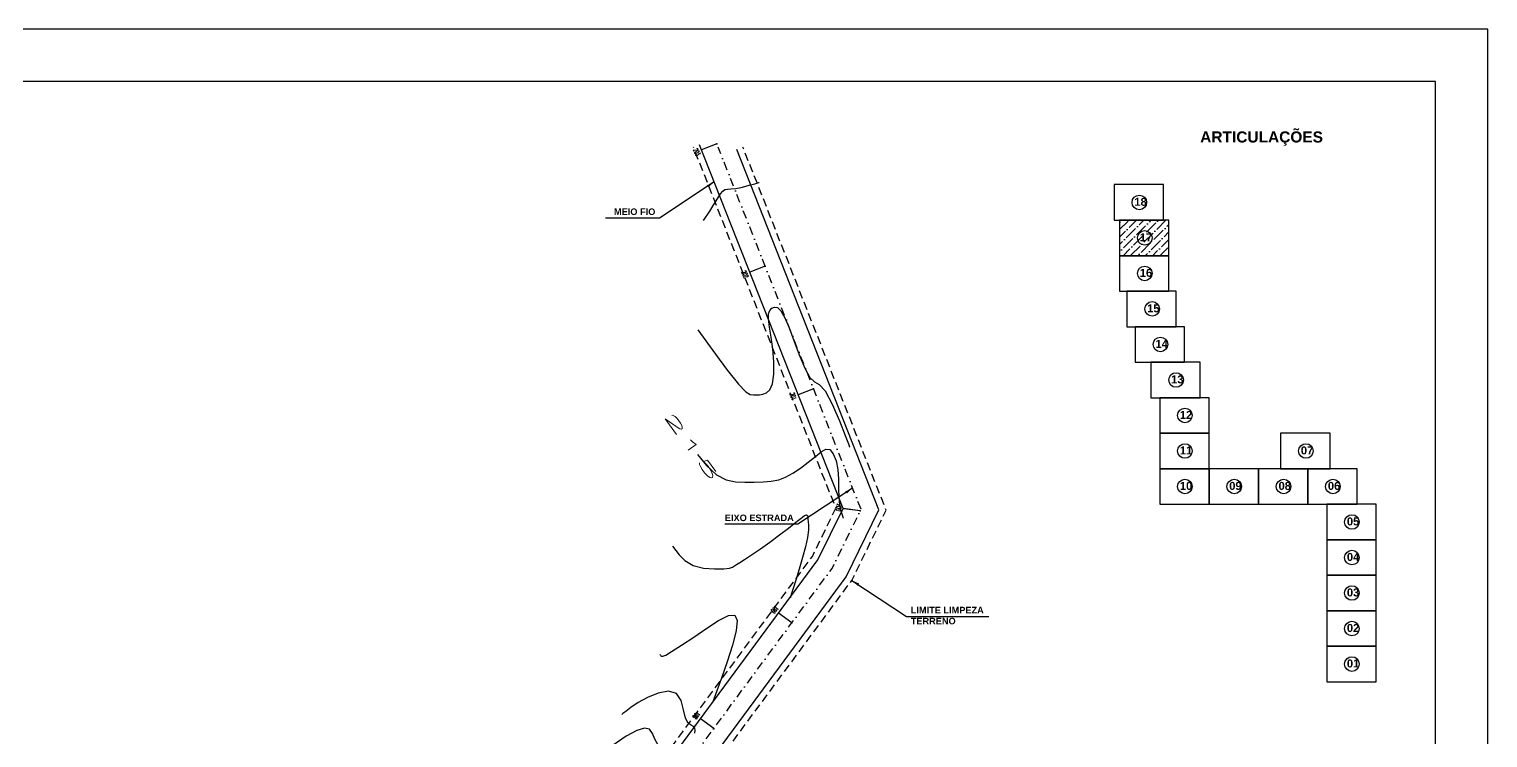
# Model space of a CAD drawing. Header units: millimetres. Extents: x 276147 to 291056, y 9594849 to 9609891.
# Drawn here: x 284516.3 to 284738, y 9598212 to 9598319.7 of the extents above; entities that cross this region are included whole.
import ezdxf
from ezdxf.enums import TextEntityAlignment as Align

# ---------------------------------------------------------------- set-up
doc = ezdxf.new("R2010")
doc.units = ezdxf.units.MM
doc.header["$LTSCALE"] = 10
for name, pattern in [('CONTINUO', [0]), ('DASHDOTX2', [50.8, 25.4, -12.7, 0, -12.7]), ('HIDDEN', [0.375, 0.25, -0.125])]:
    doc.linetypes.add(name, pattern=pattern)
for name, color, linetype in [('500-dim1', 6, 'Continuous'), ('Curvas mestras', 30, 'Continuous'), ('Curvas simples', 9, 'Continuous'), ('Curvas texto', 2, 'Continuous'), ('TG', 7, 'CONTINUO'), ('Top_malha_coord', 8, 'Continuous')]:
    doc.layers.add(name, color=color, linetype=linetype)
doc.styles.add('r80', font='romans.shx')
doc.styles.add('ROMAND', font='romand', dxfattribs={"height": 0.2})
doc.styles.add('SIMPLEX', font='simplex', dxfattribs={"height": 0.2})
doc.styles.add('T7', font='arial.ttf')
doc.dimstyles.new('cadnorma_dim1', dxfattribs={"dimscale": 0, "dimtxt": 2, "dimasz": 1.199999999999999, "dimexe": 1, "dimexo": 2.5, "dimgap": 0.6, "dimtad": 1, "dimzin": 4, "dimdsep": 46, "dimtxsty": 'r80', "dimblk": 'ARCHTICK', "dimblk1": 'ARCHTICK', "dimblk2": 'ARCHTICK', "dimcen": -1, "dimdle": 1, "dimclrd": 1, "dimclre": 1, "dimclrt": 2, "dimaunit": 1, "dimazin": 0, "dimtfac": 1, "dimtix": 1, "dimtmove": 2, "dimatfit": 0, "dimfxl": 1, "dimarcsym": 0})

# ---------------------------------------------------------------- blocks, each defined once
blk = doc.blocks.new('ASDF')
at = {"layer": 'Top_malha_coord', "color": 7}
for points in [[(288117.2770572668, 9595425.095165152), (288124.7770572668, 9595425.095165152), (288124.7770572668, 9595430.494073676), (288117.2770572668, 9595430.494073676)], [(288118.1013027223, 9595419.696256628), (288125.6013027224, 9595419.696256628), (288125.6013027224, 9595425.095165152), (288118.1013027223, 9595425.095165152)], [(288118.1013027223, 9595414.297348104), (288125.6013027224, 9595414.297348104), (288125.6013027224, 9595419.696256628), (288118.1013027223, 9595419.696256628)], [(288119.2235212072, 9595408.89843958), (288126.7235212072, 9595408.89843958), (288126.7235212072, 9595414.297348104), (288119.2235212072, 9595414.297348104)], [(288120.4897937645, 9595403.499531057), (288127.9897937645, 9595403.499531057), (288127.9897937645, 9595408.89843958), (288120.4897937645, 9595408.89843958)], [(288122.8676055573, 9595398.100622533), (288130.3676055573, 9595398.100622533), (288130.3676055573, 9595403.499531057), (288122.8676055573, 9595403.499531057)], [(288124.19609628, 9595392.701714007), (288131.69609628, 9595392.701714007), (288131.69609628, 9595398.100622533), (288124.19609628, 9595398.100622533)], [(288124.19609628, 9595387.302805483), (288131.69609628, 9595387.302805483), (288131.69609628, 9595392.701714007), (288124.19609628, 9595392.701714007)], [(288142.5888804331, 9595387.302805483), (288150.0888804331, 9595387.302805483), (288150.0888804331, 9595392.701714007), (288142.5888804331, 9595392.701714007)], [(288124.19609628, 9595381.90389696), (288131.69609628, 9595381.90389696), (288131.69609628, 9595387.302805483), (288124.19609628, 9595387.302805483)], [(288131.69609628, 9595381.90389696), (288139.19609628, 9595381.90389696), (288139.19609628, 9595387.302805483), (288131.69609628, 9595387.302805483)], [(288139.19609628, 9595381.90389696), (288146.69609628, 9595381.90389696), (288146.69609628, 9595387.302805483), (288139.19609628, 9595387.302805483)], [(288146.69609628, 9595381.90389696), (288154.19609628, 9595381.90389696), (288154.19609628, 9595387.302805483), (288146.69609628, 9595387.302805483)], [(288149.5854278603, 9595376.504988436), (288157.0854278603, 9595376.504988436), (288157.0854278603, 9595381.90389696), (288149.5854278603, 9595381.90389696)], [(288149.5854278603, 9595371.106079912), (288157.0854278603, 9595371.106079912), (288157.0854278603, 9595376.504988436), (288149.5854278603, 9595376.504988436)], [(288149.5854278603, 9595365.707171388), (288157.0854278603, 9595365.707171388), (288157.0854278603, 9595371.106079912), (288149.5854278603, 9595371.106079912)], [(288149.5854278603, 9595360.308262864), (288157.0854278603, 9595360.308262864), (288157.0854278603, 9595365.707171388), (288149.5854278603, 9595365.707171388)], [(288149.5854278603, 9595354.90935434), (288157.0854278603, 9595354.90935434), (288157.0854278603, 9595360.308262864), (288149.5854278603, 9595360.308262864)]]:
    blk.add_lwpolyline(points, close=True, dxfattribs=at)
for centre in [(288121.1075160061, 9595427.794619417), (288121.9317614617, 9595422.39571089), (288121.9317614617, 9595416.996802364), (288123.0539799466, 9595411.59789384), (288124.3202525039, 9595406.19898532), (288126.6980642967, 9595400.800076792), (288128.0265550194, 9595395.401168272), (288128.0265550194, 9595390.002259746), (288146.4193391725, 9595390.002259746), (288128.0265550194, 9595384.603351222), (288135.5265550194, 9595384.603351222), (288143.0265550194, 9595384.603351222), (288150.5265550194, 9595384.603351222), (288153.4158865996, 9595379.204442697), (288153.4158865996, 9595373.805534175), (288153.4158865996, 9595368.406625653), (288153.4158865996, 9595363.007717127), (288153.4158865996, 9595357.608808603)]:
    blk.add_circle(centre, 1.10921345708195, dxfattribs=at)
at = {"layer": 'Top_malha_coord', "color": 7, "char_height": 1.216883596980453, "attachment_point": 1, "style": 'T7'}
for s, insert in [('{\\fArial|b1|i0|c0|p34;18}', (288120.3443937709, 9595428.492702857)), ('{\\fArial|b1|i0|c0|p34;17}', (288121.1686392266, 9595423.093794333)), ('{\\fArial|b1|i0|c0|p34;16}', (288121.1686392266, 9595417.694885807)), ('{\\fArial|b1|i0|c0|p34;15}', (288122.2908577114, 9595412.295977283)), ('{\\fArial|b1|i0|c0|p34;14}', (288123.5571302687, 9595406.89706876)), ('{\\fArial|b1|i0|c0|p34;13}', (288125.9349420615, 9595401.498160236)), ('{\\fArial|b1|i0|c0|p34;12}', (288127.2634327842, 9595396.099251712)), ('{\\fArial|b1|i0|c0|p34;11}', (288127.2634327842, 9595390.700343188)), ('{\\fArial|b1|i0|c0|p34;07}', (288145.6562169372, 9595390.700343188)), ('{\\fArial|b1|i0|c0|p34;10}', (288127.2634327842, 9595385.301434664)), ('{\\fArial|b1|i0|c0|p34;09}', (288134.7634327842, 9595385.301434664)), ('{\\fArial|b1|i0|c0|p34;08}', (288142.2634327842, 9595385.301434664)), ('{\\fArial|b1|i0|c0|p34;06}', (288149.7634327842, 9595385.301434664)), ('{\\fArial|b1|i0|c0|p34;05}', (288152.6527643644, 9595379.902526142)), ('{\\fArial|b1|i0|c0|p34;04}', (288152.6527643644, 9595374.503617616)), ('{\\fArial|b1|i0|c0|p34;03}', (288152.6527643644, 9595369.104709093)), ('{\\fArial|b1|i0|c0|p34;02}', (288152.6527643644, 9595363.705800567)), ('{\\fArial|b1|i0|c0|p34;01}', (288152.6527643644, 9595358.306892043))]:
    blk.add_mtext_dynamic_manual_height_columns(s, width=9.05984542533406, gutter_width=12.5, heights=[0], dxfattribs=dict(at, insert=insert))
blk = doc.blocks.new('_ArchTick')
at = {"color": 0, "linetype": 'ByBlock', "const_width": 0.15}
blk.add_lwpolyline([(-0.5, -0.5), (0.5, 0.5)], dxfattribs=at)

msp = doc.modelspace()

# ---------------------------------------------------------------- hatches: boundary and pattern name
at = {"layer": 'Top_malha_coord'}
h = msp.add_hatch(dxfattribs=at)
h.set_pattern_fill('ANSI36', color=8, scale=0.25)
h.set_pattern_definition([(45, (-3467.569232393639, 2930.400620684028), (0.4209495056751168, 1.54348152080876), [1.984375, -0.396875, 0, -0.396875])])
h.paths.add_polyline_path([(284689.5161954666, 9598290.708883548), (284682.0161954666, 9598290.708883548), (284682.0161954666, 9598285.309975024), (284689.5161954666, 9598285.309975024)])
h.paths.add_polyline_path([(284686.955867663, 9598288.009429287, -1), (284684.7374407488, 9598288.009429287, -1)], flags=0)
h.paths.add_polyline_path([(284684.7079249942, 9598286.82117714), (284687.2072677708, 9598286.82117714), (284687.2072677708, 9598289.328820623), (284684.7079249942, 9598289.328820623)], flags=24)

# ---------------------------------------------------------------- linework, layer by layer
at = {"color": 8, "linetype": 'HIDDEN', "ltscale": 0.5, "elevation": 160.1796621240507, "flags": 128}
for points in [[(284537.4636008915, 9598101.805160047), (284537.0722574671, 9598106.361154577), (284536.3807415648, 9598117.713268897), (284556.146117333, 9598142.756006166), (284588.9337293144, 9598164.217137197), (284593.4942303004, 9598182.98568197), (284635.3092213718, 9598239.598401343), (284638.8881294524, 9598246.905486984), (284617.2392557793, 9598301.805160053)], [(284544.4893770906, 9598101.805160047), (284544.0540184702, 9598106.873576608), (284543.5301845099, 9598115.472978264), (284560.9341535176, 9598137.52381243), (284595.0824795209, 9598159.875598812), (284599.9631487091, 9598179.961781984), (284641.3166869012, 9598235.949746896), (284646.5331179625, 9598246.60017648), (284624.7638496098, 9598301.805160053)]]:
    msp.add_lwpolyline(points, dxfattribs=at)
at = {"linetype": 'Continuous'}
for p in [(284620.8058246171, 9598302.301509546, 160.1796621240507), (284620.8058246171, 9598302.301509546, 160.1796621240507), (284628.1426894474, 9598283.695854276, 160.1796621240507), (284628.1426894474, 9598283.695854276, 160.1796621240507), (284635.4795542776, 9598265.090199007, 160.1796621240507), (284635.4795542776, 9598265.090199007, 160.1796621240507), (284642.5837706393, 9598246.493834795, 160.1796621240507), (284642.5837706393, 9598246.493834795, 160.1796621240507), (284632.1991247923, 9598229.496647865, 160.1796621240507), (284632.1991247923, 9598229.496647865, 160.1796621240507), (284620.3166691163, 9598213.409160782, 160.1796621240507), (284620.3166691163, 9598213.409160782, 160.1796621240507)]:
    msp.add_point(p, dxfattribs=at)
at = {"layer": '500-dim1', "ltscale": 0.1}
for points in [[(284424.2777531612, 9598083.862921778), (284737.9961647125, 9598083.862921778), (284737.9961647125, 9598319.747398313), (284424.2777531612, 9598319.747398313)], [(284432.2199914284, 9598091.805160046), (284730.0539264454, 9598091.805160046), (284730.0539264454, 9598311.805160047), (284432.2199914284, 9598311.805160047)]]:
    msp.add_lwpolyline(points, close=True, dxfattribs=at)
at = {"layer": 'Curvas mestras', "linetype": 'CONTINUO'}
msp.add_polyline3d([(284617.8294328637, 9598255.065754863, -298.7229400550391), (284619.2069696579, 9598253.406921353, -298.6409298643962), (284620.7157885069, 9598251.998483656, -298.5644895602277), (284622.190996478, 9598251.213941228, -298.5091682878233), (284623.6222267786, 9598250.9262963, -298.4710125729002), (284625.0377443979, 9598250.88342504, -298.4411932235494), (284626.4510698099, 9598250.882201225, -298.4127826191511), (284627.8167553988, 9598250.915477986, -298.3864588614929), (284629.0746140303, 9598251.02510406, -298.3648014572941), (284630.1912866167, 9598251.25267824, -298.3498431885059), (284631.2407332665, 9598251.638799652, -298.3414297980748), (284632.3237481352, 9598252.22381748, -298.3388601833981), (284633.5038858636, 9598253.019005964, -298.3412280195885), (284634.6957490325, 9598253.919340607, -298.3468060047276), (284635.7767027153, 9598254.790724963, -298.3536616722963), (284636.6550375435, 9598255.496387087, -298.3591540958991), (284637.362743441, 9598255.888876006, -298.3578093218061), (284637.9627358953, 9598255.818067217, -298.3434450013706), (284638.4979385451, 9598255.187803004, -298.3120485235381), (284638.9312986307, 9598254.11779265, -298.2682864079511), (284639.2057735363, 9598252.781709213, -298.2189947731354), (284639.2942620169, 9598251.340546224, -298.1699932141605), (284639.2894313137, 9598249.90458018, -298.1230352030511), (284639.313897042, 9598248.57141004, -298.0788576129967), (284639.4556927494, 9598247.428801097, -298.0385692648383), (284639.6645557184, 9598246.525191888, -298.0047663872506), (284639.8556451725, 9598245.899191285, -297.9804172070258), (284639.9639602601, 9598245.565406635, -297.9673051905379), (284640.0038658187, 9598245.442433288, -297.9624744458965), (284640.0095666114, 9598245.424865097, -297.9617843208512)], dxfattribs=at)
at = {"layer": 'Curvas simples', "linetype": 'CONTINUO'}
for points in [[(284618.7768587849, 9598290.639800385, -301.8711191985898), (284619.7020041239, 9598292.097472312, -301.9003144768326), (284620.335677514, 9598293.096438676, -301.9203293792348), (284620.9298798413, 9598294.034247993, -301.9391325598376), (284621.3696722986, 9598294.715483624, -301.9526276706279), (284621.7027728236, 9598295.141635656, -301.9599056697594), (284622.0175652841, 9598295.363418572, -301.960854232861), (284622.4002613732, 9598295.440269852, -301.9556904814931), (284622.9283830777, 9598295.466515936, -301.9459492423598), (284623.677284206, 9598295.545205243, -301.9334946748827), (284624.668702827, 9598295.746674713, -301.9201952797853), (284625.7099190545, 9598296.0104173, -301.9079368878997), (284626.5546012576, 9598296.243213462, -301.8986095583209), (284627.0220731163, 9598296.374278422, -301.893520574577), (284627.1942995374, 9598296.422565404, -301.8916456834672), (284627.2189037401, 9598296.429463407, -301.8913778286337)], [(284617.906723046, 9598274.05741355, -300.3444618060862), (284620.6085202366, 9598270.320056127, -300.1677580938817), (284622.4303865861, 9598267.869563196, -300.0508868359871), (284624.082223301, 9598265.787124256, -299.9494893938795), (284625.1984335468, 9598264.62417979, -299.888974685015), (284625.8809214772, 9598264.196153227, -299.8612487631876), (284626.3484637455, 9598264.134464003, -299.8498420298242), (284626.7871179071, 9598264.13656523, -299.8411055250003), (284627.2520441809, 9598264.164063767, -299.8326738860019), (284627.7656786928, 9598264.244601185, -299.8250025223502), (284628.3297674167, 9598264.433073234, -299.8198552575455), (284628.863281704, 9598264.893386457, -299.8242296584326), (284629.2645027551, 9598265.816701593, -299.8464317064176), (284629.4555226119, 9598267.314868748, -299.891690494344), (284629.4536746766, 9598269.182490492, -299.9529274378697), (284629.3001051924, 9598271.134858776, -300.0199870242182), (284629.0468724013, 9598272.923704756, -300.0836887692244), (284628.7896894966, 9598274.446503447, -300.1387517388471), (284628.6351806589, 9598275.637165077, -300.1808699172948), (284628.664403192, 9598276.457409967, -300.2071618123123), (284628.8561398703, 9598276.9801898, -300.2204438734593), (284629.1636035808, 9598277.30626233, -300.2249570034005), (284629.5478106446, 9598277.492319753, -300.223341482892), (284630.0009900748, 9598277.418775976, -300.2118346030734), (284630.523173321, 9598276.921980347, -300.1850730857372), (284631.1149255144, 9598275.881399287, -300.1390958379166), (284631.7789495643, 9598274.348988503, -300.0755511323482), (284632.518480072, 9598272.419824792, -299.9974895978489), (284633.3260658749, 9598270.246779028, -299.9100702115362), (284634.1515087767, 9598268.213909423, -299.8268857829648), (284634.9339228133, 9598266.763066262, -299.7636374450781), (284635.6432022562, 9598266.13049894, -299.7286711526363), (284636.3723532871, 9598265.730037296, -299.7009118063402), (284637.2451613191, 9598264.769908275, -299.6519290838883), (284638.3242368297, 9598262.73077008, -299.5634479262194), (284639.4274875636, 9598260.183008904, -299.4578144863158), (284640.311650336, 9598257.969446177, -299.3675302309825), (284640.7996904961, 9598256.727040062, -299.3170212766531), (284640.9794945533, 9598256.269310547, -299.2984126878114), (284641.005180563, 9598256.203921333, -299.2957543470807)], [(284614.0516971669, 9598241.135864412, -297.341567905471), (284615.0445515865, 9598239.811426343, -297.2782374273779), (284615.9372074972, 9598238.944064448, -297.2318961605456), (284617.1929373058, 9598238.209117118, -297.182605775914), (284618.7891680414, 9598237.805301135, -297.1373311174943), (284620.4503499912, 9598237.679640533, -297.0998674924745), (284621.8376950032, 9598237.716235148, -297.0732176749411), (284622.7053068341, 9598237.81736212, -297.0591154154067), (284623.1788608664, 9598237.958005752, -297.0542182228787), (284623.4769313931, 9598238.131328627, -297.0539144744657), (284623.7999315103, 9598238.343827717, -297.0543940600732), (284624.2756635348, 9598238.655344438, -297.0550524650866), (284625.0137725931, 9598239.13905758, -297.0560867052086), (284626.0854376259, 9598239.846379153, -297.0577526776146), (284627.4079848642, 9598240.74167102, -297.0605421195764), (284628.8602733642, 9598241.767532283, -297.0650058010037), (284630.3215570023, 9598242.856680645, -297.0713627643095), (284631.6726649501, 9598243.902309263, -297.0785052557153), (284632.7948202059, 9598244.787731936, -297.0849938797442), (284633.5994973967, 9598245.418370822, -297.0895064493783), (284634.1191836658, 9598245.788083652, -297.0911895557915), (284634.4166177797, 9598245.912834533, -297.0893069333074), (284634.5558089458, 9598245.817868497, -297.0834009388605), (284634.6058531137, 9598245.5655462, -297.074128057368), (284634.637115668, 9598245.227506224, -297.0624233188832), (284634.6973848729, 9598244.843885876, -297.0486426958491), (284634.7441214893, 9598244.328806452, -297.0308259554699), (284634.7122111516, 9598243.564883992, -297.0064336367327), (284634.5491612963, 9598242.465249043, -296.9736728394896), (284634.2529915471, 9598241.065078143, -296.9337360125178), (284633.8343463207, 9598239.430057334, -296.8885619415346), (284633.3199747277, 9598237.659632597, -296.8408724080914), (284632.8010526483, 9598235.988286592, -296.7965209168873), (284632.384863645, 9598234.6842569, -296.7621437447056), (284632.1489858983, 9598233.93607257, -296.7423615026314), (284632.0521920141, 9598233.613409428, -296.7337311969282), (284632.0235532008, 9598233.506228762, -296.7307938913841), (284632.0045309726, 9598233.4403339, -296.7290164355331), (284631.9861430223, 9598233.384879394, -296.7275683662415), (284631.9718013379, 9598233.34485785, -296.7265447945362), (284631.9639325088, 9598233.323295576, -296.7259961788918), (284631.9610325217, 9598233.315352693, -296.7257941126268), (284631.9606189499, 9598233.314216992, -296.7257651989608)], [(284612.1241842278, 9598224.675090337, -295.8401209716362), (284612.2127991754, 9598224.556879653, -295.8344685220186), (284612.2924712754, 9598224.479465196, -295.8303324337144), (284612.4045495195, 9598224.413869008, -295.8259331092381), (284612.587498018, 9598224.405354317, -295.8219816611642), (284613.0191228802, 9598224.586827558, -295.8192640773163), (284613.9120654692, 9598225.113107948, -295.818585134603), (284615.396103498, 9598226.077743584, -295.820405194911), (284617.2695531149, 9598227.329210093, -295.8238074931109), (284619.2478688259, 9598228.654715957, -295.8275309390415), (284621.0670261893, 9598229.83126964, -295.8295682688154), (284622.5450899952, 9598230.595090553, -295.8249277822001), (284623.5206440971, 9598230.672203073, -295.8078718084985), (284623.8816277694, 9598229.864904972, -295.7741713294786), (284623.7133780151, 9598228.280604577, -295.7256329753113), (284623.1505862663, 9598226.102986604, -295.6655721466782), (284622.3404105964, 9598223.563279444, -295.5986119465347), (284621.4798896759, 9598221.082898144, -295.5346063971197), (284620.7785278162, 9598219.130800445, -295.4847172107225), (284620.3905797214, 9598218.043045834, -295.456860231669), (284620.2492986524, 9598217.624092823, -295.4459676330703), (284620.2326862586, 9598217.545499694, -295.443725695452), (284620.2387513295, 9598217.5327873, -295.4431873769177), (284620.2455322132, 9598217.527328825, -295.4428723923888), (284620.2510733965, 9598217.524459053, -295.4426671217338), (284620.2539346243, 9598217.52052335, -295.4424807181026), (284620.2547246529, 9598217.515897492, -295.4423132753259), (284620.2545654967, 9598217.51196686, -295.4421876677338), (284620.2543823986, 9598217.50977034, -295.4421193657586), (284620.2543155222, 9598217.50896188, -295.4420942159745), (284620.254306253, 9598217.50884596, -295.4420906034325)], [(284617.4694376471, 9598212.690433383, -294.3393608645097), (284617.4977703194, 9598213.16757, -294.35442735269), (284617.4443177005, 9598213.48058261, -294.3657574067734), (284617.2507160175, 9598213.746922504, -294.3783713423441), (284616.8759448277, 9598213.933800077, -294.3920181083636), (284616.4186275556, 9598214.252184052, -294.4116311854709), (284616.0122980969, 9598214.97398396, -294.4434402378652), (284615.7242943144, 9598216.240087487, -294.4907102833645), (284615.35715598, 9598217.667305874, -294.5448483938493), (284614.6472288302, 9598218.741427483, -294.5942969218854), (284613.4211923363, 9598219.075639952, -294.6298596279489), (284611.8670678779, 9598218.792716956, -294.6517854043891), (284610.2632135649, 9598218.142830448, -294.6626844582174), (284608.8509866579, 9598217.358077152, -294.6653174320495), (284607.7237330309, 9598216.598258967, -294.6630470672067), (284606.9377977086, 9598216.00510259, -294.6593865406144), (284606.5180417502, 9598215.679581346, -294.6571455830967), (284606.3633953433, 9598215.559652096, -294.6563199445632), (284606.3413027162, 9598215.542520348, -294.6562020347014)], [(284614.6845690437, 9598207.872021802, -293.2366311581832), (284614.740815988, 9598208.819243507, -293.2665414627668), (284614.634701777, 9598209.440641867, -293.2890340752461), (284614.2503576386, 9598209.969385952, -293.3140755829777), (284613.5078678457, 9598210.288810275, -293.3394471846664), (284612.6105950135, 9598210.559892347, -293.3663417154133), (284611.8327198343, 9598211.013017695, -293.3968048596548), (284611.36026245, 9598211.787798364, -293.431677455807), (284611.0265787807, 9598212.66074756, -293.466981238013), (284610.5768611866, 9598213.317602016, -293.4975330566782), (284609.7940645532, 9598213.496323166, -293.5191030774408), (284608.6121888498, 9598213.143764224, -293.5312745973611), (284607.0029965737, 9598212.259005107, -293.5345842939246), (284605.0148509391, 9598210.907022893, -293.5301905696074), (284603.0025120301, 9598209.416386353, -293.5217389458235), (284601.3973426534, 9598208.181564424, -293.5134967265444), (284600.512226185, 9598207.495154403, -293.5087713044745), (284600.186130277, 9598207.242267083, -293.5070303858633), (284600.139545148, 9598207.206140608, -293.5067816925261)]]:
    msp.add_polyline3d(points, dxfattribs=at)
at = {"layer": 'TG', "color": 3, "linetype": 'Continuous'}
for p, q in [((284620.8058246171, 9598302.301509546, 160.1796621240507), (284618.4801176895, 9598301.384401433, 160.1796621240507)), ((284628.1426894474, 9598283.695854276, 160.1796621240507), (284625.8169825198, 9598282.778746163, 160.1796621240507)), ((284628.1426894476, 9598283.695854276, 160.1796621240507), (284625.8169825205, 9598282.778746163, 160.1796621240507)), ((284635.4795542776, 9598265.090199007, 160.1796621240507), (284633.15384735, 9598264.173090896, 160.1796621240507)), ((284635.4795542774, 9598265.090199007, 160.1796621240507), (284633.1538473493, 9598264.173090896, 160.1796621240507)), ((284642.5837706393, 9598246.493834795, 160.1796621240507), (284639.9802706679, 9598246.8618712, 160.1796621240507)), ((284642.583770639, 9598246.493834795, 160.1796621240507), (284640.1083814718, 9598246.843761176, 160.1796621240507)), ((284632.1991247923, 9598229.496647865, 160.1796621240507), (284630.1881888907, 9598230.981954835, 160.1796621240507)), ((284620.3166691163, 9598213.409160782, 160.1796621240507), (284618.3057332148, 9598214.894467754, 160.1796621240507))]:
    msp.add_line(p, q, dxfattribs=at)
at = {"layer": 'TG', "color": 1, "linetype": 'DASHDOTX2', "ltscale": 0.005, "elevation": 160.1796621240507, "flags": 128}
msp.add_lwpolyline([(284540.9764889911, 9598101.805160047), (284540.5631379685, 9598106.617365593), (284539.9554630371, 9598116.59312358), (284558.5401354252, 9598140.139909301), (284592.0081044177, 9598162.046368003), (284596.7286895048, 9598181.473731976), (284638.3129541366, 9598237.77407412), (284642.7106237074, 9598246.752831737), (284621.0015526947, 9598301.805160053)], dxfattribs=at)
at = {"layer": 'TG', "color": 4, "linetype": 'CONTINUO', "elevation": 160.1796621240507}
for points in [[(284583.4222933597, 9598159.414455036), (284589.8121222011, 9598163.596917428), (284594.4183615016, 9598182.553696258), (284636.1674307331, 9598239.077164995), (284639.9802706681, 9598246.861871198), (284618.1695385503, 9598302.172003297)], [(284586.1606025148, 9598155.230956146), (284594.2040866343, 9598160.495818581), (284599.0390175079, 9598180.393767696), (284640.4584775399, 9598236.470983244), (284645.4409767467, 9598246.643792266), (284623.8335668388, 9598301.438316809)]]:
    msp.add_lwpolyline(points, dxfattribs=at)

# ---------------------------------------------------------------- block references
at = {"layer": 'Top_malha_coord', "color": 7}
msp.add_blockref('ASDF', (-3436.085107255785, 2865.613718396053), dxfattribs=at)

# ---------------------------------------------------------------- texts
at = {"layer": 'Curvas texto', "extrusion": (-0.0200587750042602, 0.0327446982403546, 0.999262443146182), "style": 'SIMPLEX', "width": 3.563357389811551}
msp.add_text('215', height=1.5, rotation=94.67469405518217, dxfattribs=at).set_placement((-5256464.716355459, -8030078.359505461, 308284.3781443997), (-5256465.753525525, -8030065.675563287, 308284.3781443997), align=Align.FIT)
at = {"layer": 'TG', "color": 5, "extrusion": (-0.0256093020427316, 0.0562201384563762, 0.998089905610126), "style": 'ROMAND'}
for s, rotation, width, p, p2 in [('203', 89.98057427198634, 0.5403508714673347, (-4237857.558007988, -8600314.870390449, 532488.8266134338), (-4237857.557635041, -8600313.770390524, 532488.8266134338)), ('202', 89.98057436913764, 0.5403508751269587, (-4237856.522070775, -8600294.935388392, 532487.5927089313), (-4237856.521697829, -8600293.83538846, 532487.5927089313))]:
    msp.add_text(s, height=0.75, rotation=rotation, dxfattribs=dict(at, width=width)).set_placement(p, p2, align=Align.FIT)
at = {"layer": 'TG', "color": 5, "extrusion": (-0.0190964299290097, 0.0587525887356157, 0.998089905610126), "style": 'ROMAND', "width": 0.6039215663186254}
msp.add_text('201', height=0.75, rotation=89.98057429637284, dxfattribs=at).set_placement((-3237640.30161665, -9022931.467103574, 558647.2649201194), (-3237640.301243703, -9022930.367103642, 558647.2649201194), align=Align.FIT)
at = {"layer": 'TG', "color": 5, "extrusion": (0.0123814736914469, 0.0605247009773529, 0.998089905610126), "style": 'ROMAND', "width": 0.5403508769570421}
msp.add_text('200', height=0.75, rotation=89.98057433282102, dxfattribs=at).set_placement((1644800.777586082, -9442469.61850029, 584615.1585995565), (1644800.777959028, -9442468.518500354, 584615.1585995565), align=Align.FIT)
at = {"layer": 'TG', "color": 5, "extrusion": (0.0396816484112815, 0.0473487813838267, 0.998089905610126), "style": 'ROMAND'}
for s, rotation, width, p, p2 in [('199', 89.98057427218369, 0.5499999997600439, (5947034.396356725, -7524810.704905349, 465919.0099516343), (5947034.396729672, -7524809.604905413, 465919.0099516343)), ('198', 89.98057422365738, 0.5403508764998995, (5947033.170062232, -7524790.780665881, 465917.7767132974), (5947033.17043518, -7524789.680665946, 465917.7767132974))]:
    msp.add_text(s, height=0.75, rotation=rotation, dxfattribs=dict(at, width=width)).set_placement(p, p2, align=Align.FIT)
at = {"layer": 'Top_malha_coord', "color": 7, "style": 'T7'}
for s, width, insert, char_height, attachment_point in [('{\\fArial|b1|i0|c0|p34;ARTICULAÇÕES}', 9.05984542533406, (284694.2703782778, 9598304.19918094), 1.682079722240085, 1), ('{\\fArial|b1|i0|c0|p34;MEIO FIO}', 16.67673822349752, (284611.444047999, 9598292.49410784, 160.1796621240507), 1, 3), ('{\\fArial|b1|i0|c0|p34;EIXO ESTRADA}', 16.67673822349752, (284632.4853494501, 9598245.950085362, 160.1796621240507), 1, 3), ('{\\fArial|b1|i0|c0|p34;LIMITE LIMPEZA\\PTERRENO}', 16.67673822349752, (284650.2710346836, 9598231.924040794, 160.1796621240507), 1, 1)]:
    msp.add_mtext_dynamic_manual_height_columns(s, width=width, gutter_width=12.5, heights=[0], dxfattribs=dict(at, insert=insert, char_height=char_height, attachment_point=attachment_point))

# ---------------------------------------------------------------- leaders
at = {"linetype": 'CONTINUO'}
for points in [[(284620.3983957815, 9598296.519813942, 160.1796621240507), (284612.0856943757, 9598291.022199254, 160.1796621240507), (284603.8792551986, 9598291.022199254, 160.1796621240507)], [(284641.4396972324, 9598249.975791462, 160.1796621240507), (284633.1269958268, 9598244.478176774, 160.1796621240507), (284621.9908517551, 9598244.478176774, 160.1796621240507)], [(284641.3166869012, 9598235.949746896, 160.1796621240507), (284649.6293883069, 9598230.452132206, 160.1796621240507), (284662.1310492327, 9598230.452132206, 160.1796621240507)]]:
    msp.add_leader(points, dimstyle='cadnorma_dim1', override={"dimscale": 1, "dimgap": 0.6, "dimtad": 0, "dimzin": 1, "dimclrd": 256}, dxfattribs=at)

doc.saveas('drawing.dxf')
